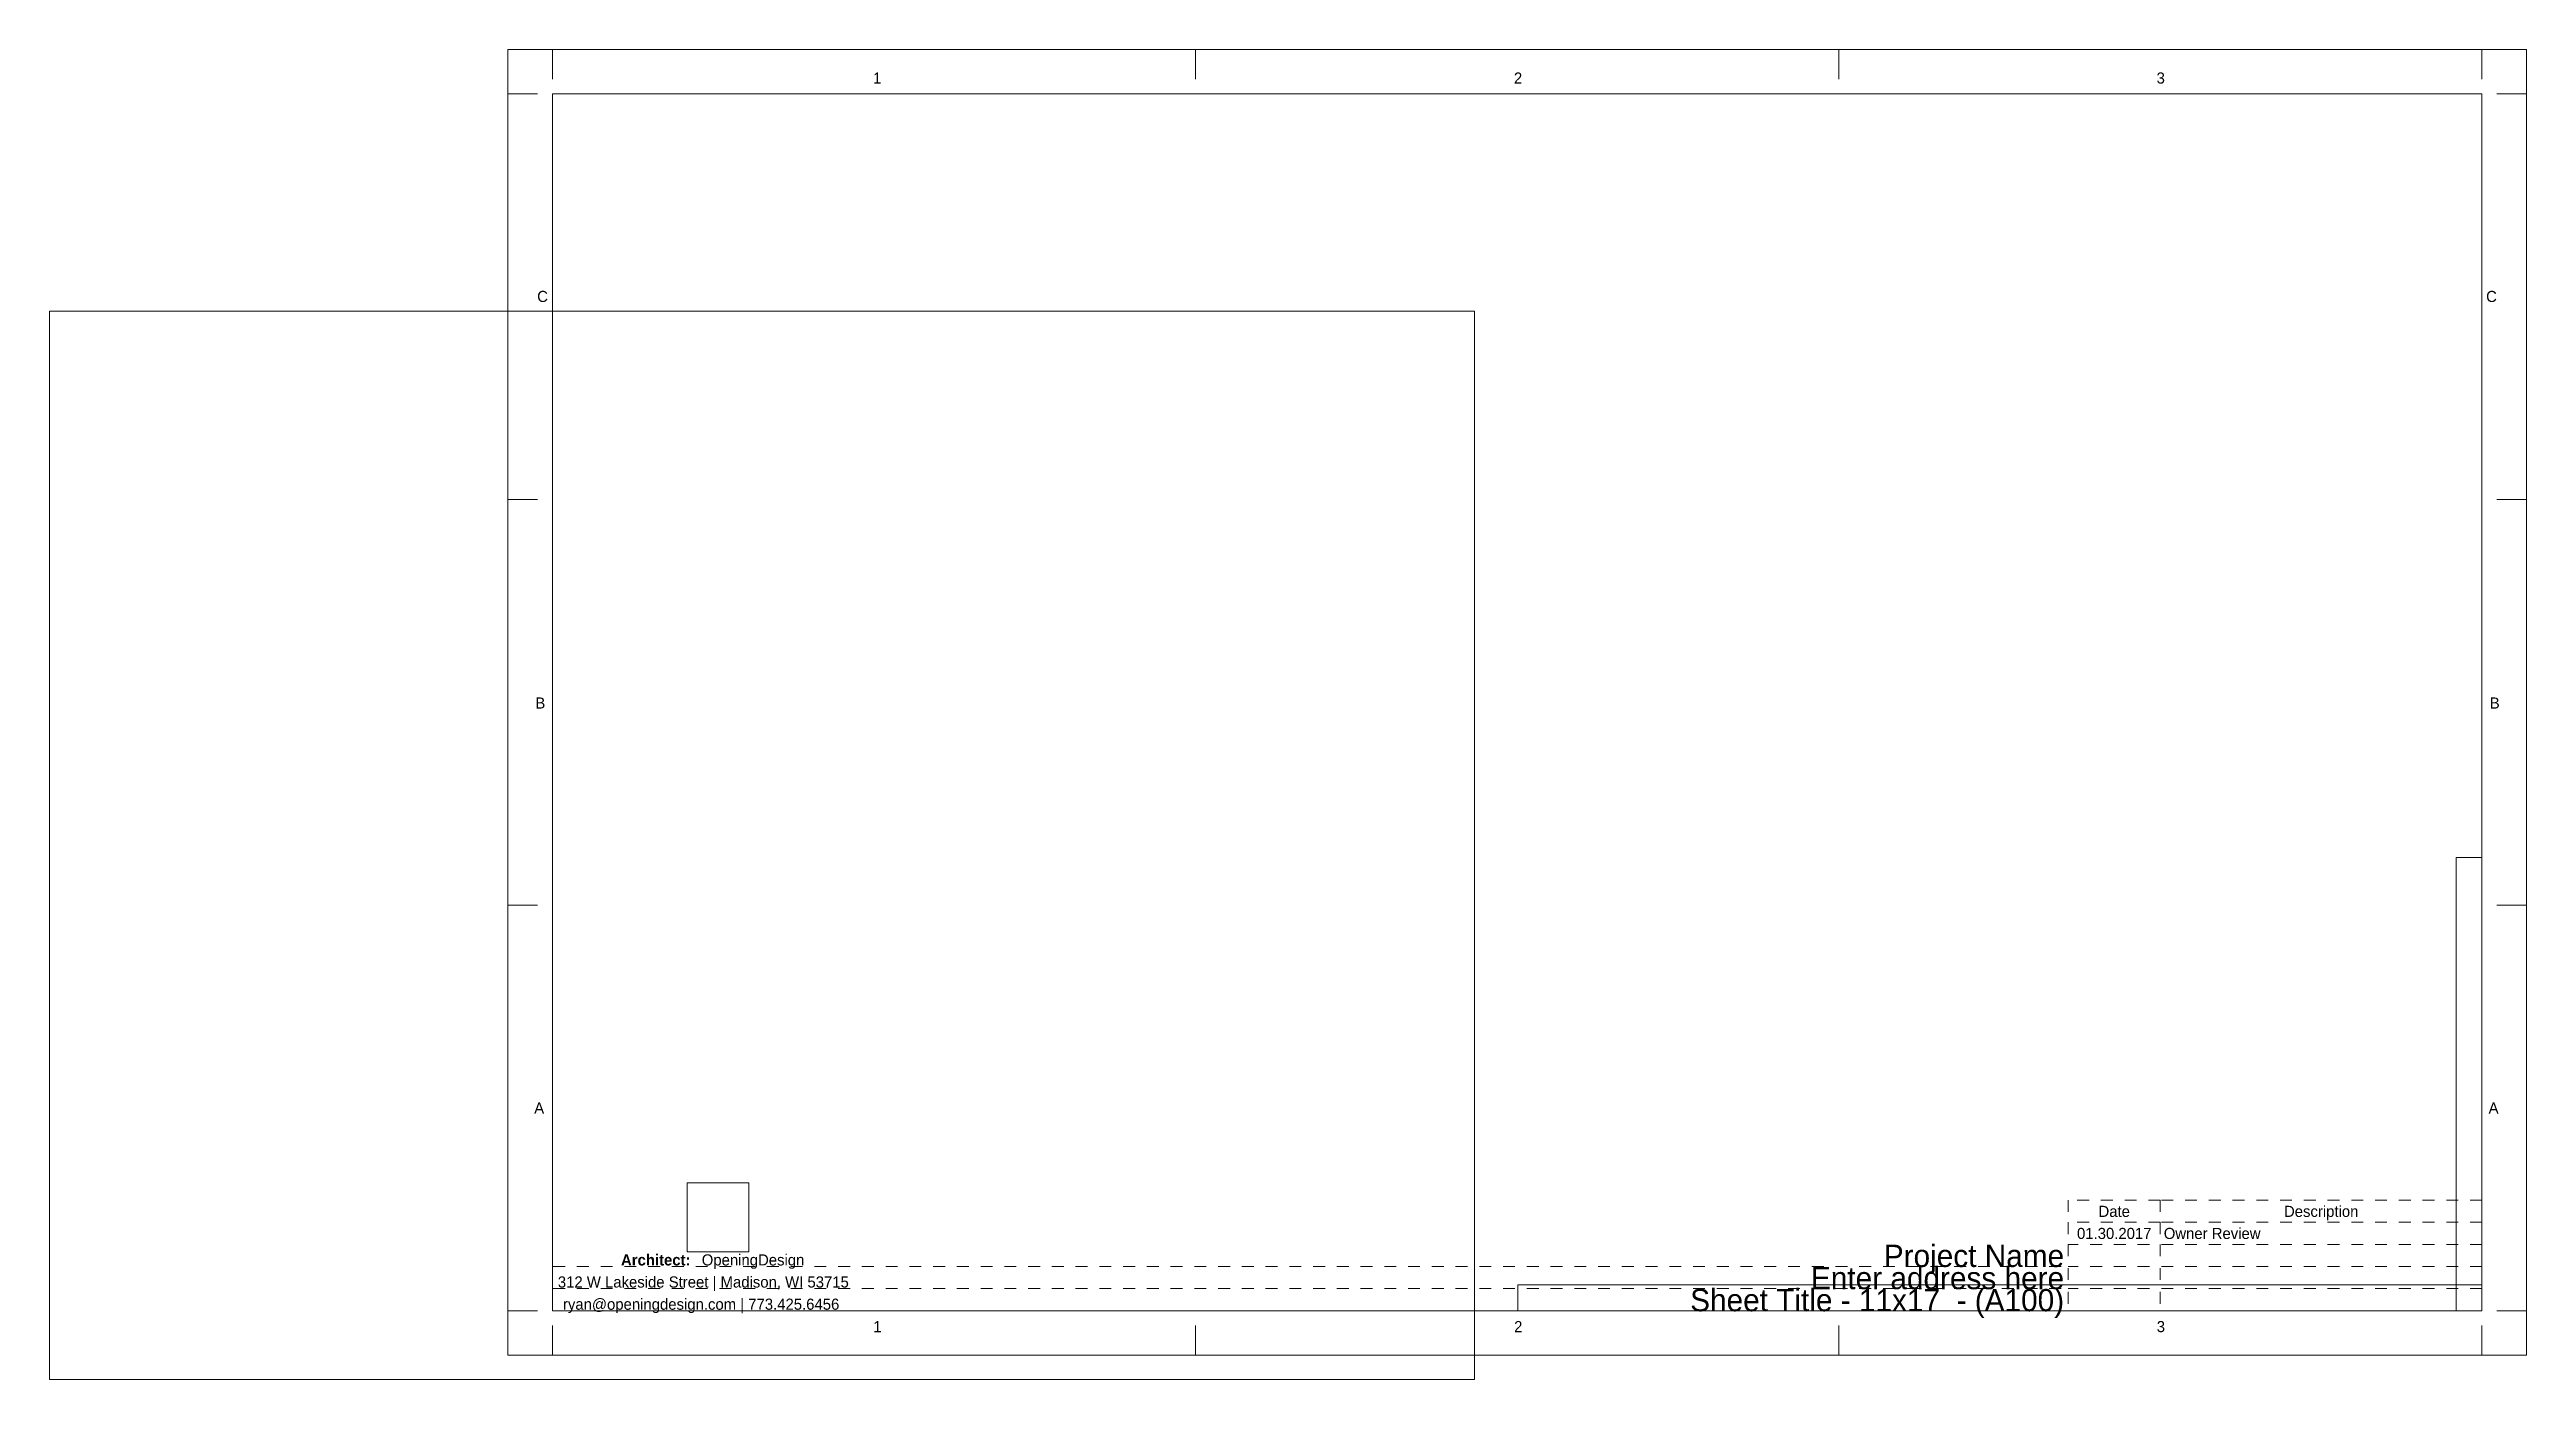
# Paper-space layout 'Layout1' of a CAD drawing. Header units: inches. Extents: x 0 to 20.9, y 0 to 11.2.
import ezdxf

# ---------------------------------------------------------------- set-up
doc = ezdxf.new("R2010")
doc.units = ezdxf.units.IN
doc.header["$MEASUREMENT"] = 0
doc.linetypes.add('Dot 1_32_', pattern=[0.03125, 0, -0.03125])
for name, color, linetype, lineweight in [('A-DETL', 90, 'Dot 1_32_', 13), ('G-ANNO-SCHD', 231, 'Continuous', 9), ('G-ANNO-TTLB', 6, 'Continuous', 9), ('G-ANNO-TTLB-MEDM', 33, 'Continuous', 20), ('G-ANNO-TTLB-THIN', 151, 'Continuous', 9)]:
    doc.layers.add(name, color=color, linetype=linetype, lineweight=lineweight)
doc.styles.add('Century Gothic', font='ufonts.com_century-gothic.ttf', dxfattribs={"height": 0.09375})
doc.styles.add('Century Gothic_1', font='ufonts.com_century-gothic.ttf', dxfattribs={"height": 0.1875})
doc.styles.add('Century Gothic_B', font='', dxfattribs={"height": 0.09375})
doc.styles.get('Century Gothic_B').set_extended_font_data('Century Gothic', bold=True)
picture_1 = doc.add_image_def('image1.jpg', size_in_pixel=(547, 610))
picture_2 = doc.add_image_def('image2.jpg', size_in_pixel=(95, 1663))
picture_3 = doc.add_image_def('image3.jpg', size_in_pixel=(3536, 95))

# ---------------------------------------------------------------- blocks, each defined once
blk = doc.blocks.new('11x17 - 11x17-409320-Sheet Title - 11x17')
at = {"layer": 'G-ANNO-TTLB', "linetype": 'Dot 1_32_', "lineweight": 13}
for p, q in [((0.371, 0.762), (13.13, 0.762)), ((0.371, 0.575), (13.13, 0.575))]:
    blk.add_line(p, q, dxfattribs=at)
at = {"layer": 'G-ANNO-TTLB-MEDM'}
for p, q in [((0.365, 10.764), (0.365, 11.014)), ((5.781, 10.764), (5.781, 11.014)), ((11.198, 10.764), (11.198, 11.014)), ((16.615, 10.764), (16.615, 11.014)), ((0.24, 10.639), (-0.01, 10.639)), ((0.365, 10.639), (16.615, 10.639)), ((0.365, 10.639), (0.365, 0.389)), ((16.615, 10.639), (16.615, 0.389)), ((16.74, 10.639), (16.99, 10.639)), ((0.24, 7.222), (-0.01, 7.222)), ((16.74, 7.222), (16.99, 7.222)), ((0.24, 3.805), (-0.01, 3.805)), ((16.74, 3.805), (16.99, 3.805)), ((0.24, 0.389), (-0.01, 0.389)), ((0.365, 0.389), (16.615, 0.389)), ((0.365, 0.264), (0.365, 0.014)), ((5.781, 0.264), (5.781, 0.014)), ((11.198, 0.264), (11.198, 0.014)), ((16.615, 0.264), (16.615, 0.014)), ((16.74, 0.389), (16.99, 0.389))]:
    blk.add_line(p, q, dxfattribs=at)
at = {"layer": 'G-ANNO-TTLB-THIN'}
for p, q in [((-0.01, 11.014), (16.99, 11.014)), ((-0.01, 0.014), (-0.01, 11.014)), ((16.99, 0.014), (16.99, 11.014)), ((-0.01, 0.014), (16.99, 0.014))]:
    blk.add_line(p, q, dxfattribs=at)
at = {"layer": 'G-ANNO-TTLB', "attachment_point": 1}
for s, insert, char_height, width, style in [('1', (3.065, 10.82), 0.0937, 0.08837, 'Century Gothic'), ('2', (8.462, 10.82), 0.0937, 0.08837, 'Century Gothic'), ('3', (13.875, 10.82), 0.0937, 0.08837, 'Century Gothic'), ('C', (0.236, 8.98), 0.0937, 0.11363, 'Century Gothic'), ('C', (16.65, 8.98), 0.0937, 0.11363, 'Century Gothic'), ('B', (0.221, 5.555), 0.0937, 0.09153, 'Century Gothic'), ('B', (16.681, 5.555), 0.0937, 0.09153, 'Century Gothic'), ('A', (0.211, 2.144), 0.0937, 0.11678, 'Century Gothic'), ('A', (16.671, 2.144), 0.0937, 0.11678, 'Century Gothic'), ('Architect: ', (0.942, 0.864), 0.09375, 0.82378, 'Century Gothic_B'), ('OpeningDesign', (1.622, 0.864), 0.09375, 1.212, 'Century Gothic'), ('312 W Lakeside Street | Madison, WI 53715', (0.41, 0.678), 0.09375, 3.32353, 'Century Gothic'), ('ryan@openingdesign.com | 773.425.6456', (0.453, 0.491), 0.09375, 3.21937, 'Century Gothic'), ('1', (3.067, 0.302), 0.0937, 0.08837, 'Century Gothic'), ('2', (8.464, 0.302), 0.0937, 0.08837, 'Century Gothic'), ('3', (13.876, 0.302), 0.0937, 0.08837, 'Century Gothic')]:
    blk.add_mtext(s, dxfattribs=dict(at, insert=insert, char_height=char_height, width=width, style=style))
at = {"layer": 'G-ANNO-TTLB'}
image = blk.add_image(picture_2, insert=(16.397, 0.389), size_in_units=(0.218, 3.818), dxfattribs=at)
image.dxf.flags = 7
image = blk.add_image(picture_1, insert=(1.499, 0.886), size_in_units=(0.52, 0.58), dxfattribs=at)
image.dxf.flags = 7
image = blk.add_image(picture_3, insert=(8.496, 0.389), size_in_units=(8.119, 0.218), dxfattribs=at)
image.dxf.flags = 7

psp = doc.layouts.get("Layout1")

# ---------------------------------------------------------------- linework, layer by layer
at = {"layer": 'A-DETL'}
for p, q in [((17.777, 1.511), (17.001, 1.511)), ((17.001, 1.511), (17.001, 1.325)), ((20.486, 1.511), (17.777, 1.511)), ((17.777, 1.511), (17.777, 1.325)), ((20.486, 1.511), (20.486, 1.325)), ((17.777, 1.325), (17.001, 1.325)), ((17.001, 1.325), (17.001, 1.138)), ((20.486, 1.325), (17.777, 1.325)), ((17.777, 1.325), (17.777, 1.138)), ((20.486, 1.325), (20.486, 1.138)), ((20.486, 1.138), (17.001, 1.138)), ((17.001, 1.138), (17.001, 0.578)), ((17.777, 1.138), (17.777, 0.578)), ((20.486, 1.138), (20.486, 0.578)), ((20.486, 0.951), (17.001, 0.951)), ((20.486, 0.765), (17.001, 0.765)), ((20.486, 0.578), (17.001, 0.578))]:
    psp.add_line(p, q, dxfattribs=at)

# ---------------------------------------------------------------- block references
at = {"layer": 'G-ANNO-TTLB'}
psp.add_blockref('11x17 - 11x17-409320-Sheet Title - 11x17', (3.871, 0.19), dxfattribs=at)

# ---------------------------------------------------------------- texts
at = {"layer": 'G-ANNO-SCHD', "color": 251, "line_spacing_factor": 0.984502, "style": 'Century Gothic'}
for s, insert, char_height, width, attachment_point in [('Date', (17.389, 1.463), 0.0937, 0.37001, 2), ('Description', (19.132, 1.463), 0.09375, 0.83165, 2), ('01.30.2017', (17.389, 1.277), 0.0937, 0.77057, 2), ('Owner Review', (17.806, 1.277), 0.09375, 1.08068, 1)]:
    psp.add_mtext(s, dxfattribs=dict(at, insert=insert, char_height=char_height, width=width, attachment_point=attachment_point))
at = {"layer": 'G-ANNO-TTLB', "char_height": 0.1875, "attachment_point": 3, "line_spacing_factor": 0.984502, "style": 'Century Gothic_1'}
for s, insert, width in [('Project Name', (16.967, 1.135), 2.05077), ('Enter address here', (16.967, 0.948), 2.75785), ('Sheet Title - 11x17  - (A100)', (16.967, 0.762), 3.90421)]:
    psp.add_mtext(s, dxfattribs=dict(at, insert=insert, width=width))

# ---------------------------------------------------------------- viewports
at = {"layer": '0'}
psp.add_viewport(center=(6, 4.5), size=(12, 9), view_center_point=(6, 4.5), view_height=12, dxfattribs=at)

doc.saveas('drawing.dxf')
